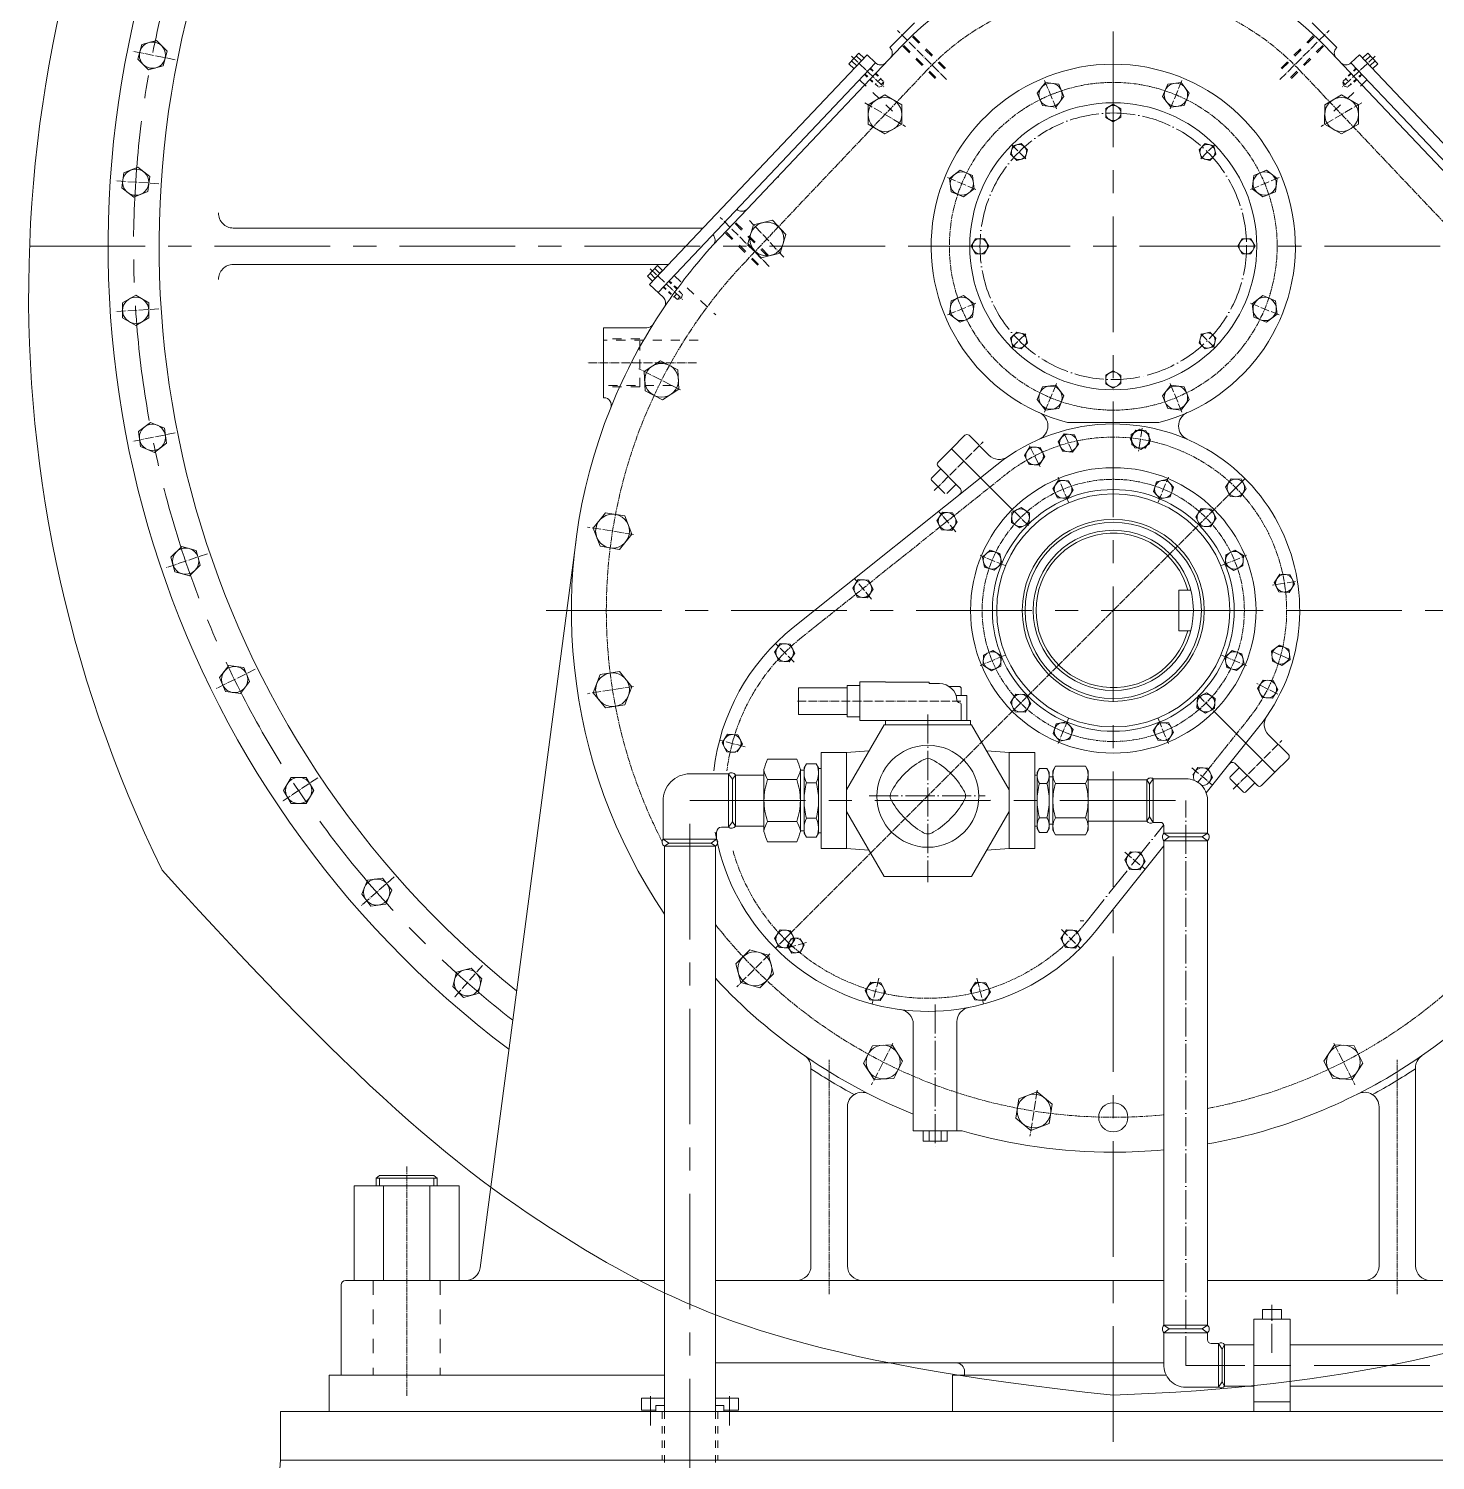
# Model space of a CAD drawing. Header units: inches. Extents: x 36 to 31738, y 79 to 24233.
# Drawn here: x 6131 to 7290, y 17257 to 18437 of the extents above; entities that cross this region are included whole.
import ezdxf

# ---------------------------------------------------------------- set-up
doc = ezdxf.new("R2010")
doc.units = ezdxf.units.IN
doc.header["$MEASUREMENT"] = 0
for name, pattern in [('ACAD_ISO04W100', [30, 24, -3, 0, -3]), ('CENTER', [50.8, 31.75, -6.35, 6.35, -6.35]), ('CHAIN', [0.7087, 0.4724, -0.0591, 0.1181, -0.0591]), ('EB_DASH', [6, 3, -3])]:
    doc.linetypes.add(name, pattern=pattern)
doc.layers.add('CAXA0', color=7, linetype='Continuous', lineweight=5)
doc.layers.add('CAXA1', color=5, linetype='CENTER', lineweight=5)

msp = doc.modelspace()

# ---------------------------------------------------------------- linework, layer by layer
at = {"color": 7, "lineweight": 5}
for p, q in [((6860.44, 18441.41), (6840.08, 18421.05)), ((7187.97, 18441.41), (7208.34, 18421.05)), ((6235.94, 18426.76), (6223.89, 18423.54)), ((6244.76, 18417.95), (6235.94, 18426.76)), ((6220.67, 18411.49), (6223.89, 18423.54)), ((6241.53, 18405.9), (6244.76, 18417.95)), ((6821.42, 18414.9), (6642.27, 18225.92)), ((6814.59, 18416.41), (6806.34, 18407.7)), ((6816.74, 18409.96), (6812.39, 18414.09)), ((6814.59, 18416.41), (6818.95, 18412.28)), ((6828.39, 18408.29), (6821.42, 18414.9)), ((6850.04, 18422.4), (6828.62, 18399.81)), ((6840.4, 18420.72), (6840.08, 18421.05)), ((7198.38, 18422.4), (7348.16, 18264.4)), ((7208.01, 18420.72), (7208.34, 18421.05)), ((7220.02, 18408.29), (7226.99, 18414.9)), ((7226.99, 18414.9), (7406.14, 18225.92)), ((7233.82, 18416.41), (7229.46, 18412.28)), ((7231.67, 18409.96), (7236.02, 18414.09)), ((7233.82, 18416.41), (7242.07, 18407.7)), ((6220.67, 18411.49), (6229.48, 18402.67)), ((6229.48, 18402.67), (6241.53, 18405.9)), ((6828.39, 18408.29), (6649.24, 18219.32)), ((6806.34, 18407.7), (6810.69, 18403.57)), ((6812.9, 18405.9), (6808.54, 18410.03)), ((6824.26, 18403.94), (6824.26, 18403.94)), ((7220.02, 18408.29), (7399.18, 18219.32)), ((7235.52, 18405.9), (7239.87, 18410.03)), ((7242.07, 18407.7), (7237.72, 18403.57)), ((6828.62, 18399.81), (6722.59, 18287.97)), ((6220.56, 18322.42), (6209.04, 18317.65)), ((6230.46, 18314.83), (6220.56, 18322.42)), ((6207.41, 18305.29), (6209.04, 18317.65)), ((6228.83, 18302.47), (6230.46, 18314.83)), ((6207.41, 18305.29), (6217.31, 18297.7)), ((6217.31, 18297.7), (6228.83, 18302.47)), ((6722.59, 18287.97), (6694.64, 18258.38)), ((6686.22, 18272.28), (6299.23, 18272.28)), ((6694.29, 18266.84), (6694.45, 18266.67)), ((6939.01, 18257.28), (6866.24, 18257.28)), ((6657.78, 18242.28), (6299.23, 18242.28)), ((6648.65, 18241.37), (6640.39, 18232.66)), ((6653, 18237.24), (6644.75, 18228.53)), ((6650.8, 18234.92), (6646.44, 18239.05)), ((6648.65, 18241.37), (6653, 18237.24)), ((6640.39, 18232.66), (6644.75, 18228.53)), ((6642.27, 18225.92), (6653.64, 18215.14)), ((6646.95, 18230.86), (6642.6, 18234.99)), ((6218.93, 18216.97), (6208.13, 18210.74)), ((6229.73, 18210.74), (6218.93, 18216.97)), ((6208.13, 18198.26), (6208.13, 18210.74)), ((6229.73, 18198.26), (6229.73, 18210.74)), ((6208.13, 18198.26), (6218.93, 18192.03)), ((6218.93, 18192.03), (6229.73, 18198.26)), ((6604.21, 18132.48), (6604.21, 18190.08)), ((6639.97, 18190.08), (6604.21, 18190.08)), ((6604.64, 18132.48), (6604.21, 18132.48)), ((6231.08, 18112.21), (6221.19, 18104.61)), ((6242.61, 18107.43), (6231.08, 18112.21)), ((6244.23, 18095.07), (6242.61, 18107.43)), ((7061.85, 18112.08), (6986.56, 18112.08)), ((6222.82, 18092.25), (6221.19, 18104.61)), ((6234.34, 18087.48), (6244.23, 18095.07)), ((6890.98, 18090.51), (6902.01, 18101.54)), ((6921.77, 18085.17), (6905.41, 18101.54)), ((6222.82, 18092.25), (6234.34, 18087.48)), ((6890.98, 18090.51), (6879.95, 18079.47)), ((6941.05, 18040.44), (6890.98, 18090.51)), ((6760.62, 17943.3), (6928.33, 18077.29)), ((6874.44, 18066.32), (6882.07, 18073.96)), ((6897.92, 18058.11), (6879.95, 18076.08)), ((6874.44, 18064.62), (6879.95, 18059.11)), ((6885.47, 18053.59), (6879.95, 18059.11)), ((6887.17, 18053.59), (6894.8, 18061.23)), ((6581.63, 18015.55), (6502.66, 17415.71)), ((6256.81, 18009.92), (6247.99, 18001.11)), ((6251.22, 17989.06), (6247.99, 18001.11)), ((6268.85, 18006.7), (6256.81, 18009.92)), ((6272.08, 17994.65), (6268.85, 18006.7)), ((6251.22, 17989.06), (6263.26, 17985.83)), ((6263.26, 17985.83), (6272.08, 17994.65)), ((7078.21, 17974.08), (7088.03, 17974.08)), ((7078.21, 17974.08), (7078.21, 17940.48)), ((6906.61, 17957.28), (6949.21, 17957.28)), ((7141.81, 17957.28), (7099.21, 17957.28)), ((7078.21, 17940.48), (7088.03, 17940.48)), ((6295.66, 17911.87), (6288.07, 17901.98)), ((6308.02, 17910.25), (6295.66, 17911.87)), ((6312.79, 17898.73), (6308.02, 17910.25)), ((6292.84, 17890.46), (6288.07, 17901.98)), ((6305.2, 17888.83), (6312.79, 17898.73)), ((6804.97, 17895.55), (6815.47, 17895.55)), ((6804.97, 17869.55), (6804.97, 17895.55)), ((6836.47, 17898.55), (6815.47, 17898.55)), ((6815.47, 17898.55), (6815.47, 17866.55)), ((6834.47, 17898.55), (6836.47, 17898.55)), ((6836.47, 17898.55), (6836.47, 17898.29)), ((6872.47, 17898.29), (6836.47, 17898.29)), ((6872.47, 17897.04), (6872.47, 17898.29)), ((6880.97, 17897.04), (6872.47, 17897.04)), ((6888.83, 17894.72), (6896.98, 17894.72)), ((6896.98, 17894.72), (6888.83, 17894.72)), ((6292.84, 17890.46), (6305.2, 17888.83)), ((6764.97, 17871.55), (6764.97, 17893.55)), ((6764.97, 17893.55), (6804.97, 17893.55)), ((6903.47, 17887.05), (6894.75, 17887.05)), ((6898.98, 17892.72), (6898.98, 17887.05)), ((6903.47, 17866.55), (6903.47, 17887.05)), ((6764.97, 17871.55), (6804.97, 17871.55)), ((6898.98, 17879.77), (6898.98, 17866.55)), ((7107.36, 17874.12), (7157.43, 17824.05)), ((6804.47, 17809.6), (6835.39, 17863.15)), ((6804.97, 17869.55), (6815.47, 17869.55)), ((6834.47, 17866.55), (6815.47, 17866.55)), ((6906.47, 17866.55), (6827.86, 17866.55)), ((6836.47, 17866.55), (6827.86, 17866.55)), ((6835.39, 17863.15), (6907.56, 17863.15)), ((6836.47, 17866.55), (6836.47, 17863.15)), ((6906.47, 17866.55), (6906.47, 17863.15)), ((6907.56, 17863.15), (6938.47, 17809.6)), ((7100.76, 17807.02), (7144.21, 17861.41)), ((7152.09, 17854.85), (7168.46, 17838.48)), ((6804.47, 17840.2), (6783.47, 17840.2)), ((6783.47, 17840.2), (6783.47, 17800.65)), ((6804.47, 17840.2), (6822.9, 17841.51)), ((6804.47, 17840.2), (6804.47, 17761.09)), ((6938.47, 17840.2), (6920.05, 17841.51)), ((6938.47, 17840.2), (6959.47, 17840.2)), ((6938.47, 17840.2), (6938.47, 17761.09)), ((6959.47, 17840.2), (6959.47, 17761.09)), ((7157.43, 17824.05), (7168.46, 17835.09)), ((6736.47, 17800.65), (6736.47, 17826.28)), ((6739.47, 17834.64), (6763.47, 17834.64)), ((6766.47, 17800.65), (6766.47, 17826.28)), ((6766.47, 17825.54), (6769.47, 17825.54)), ((6769.47, 17827.64), (6771.37, 17830.94)), ((6769.47, 17827.64), (6769.47, 17800.65)), ((6771.37, 17830.94), (6779.56, 17830.94)), ((6781.47, 17827.64), (6779.56, 17830.94)), ((6781.47, 17827.64), (6781.47, 17800.65)), ((6781.47, 17827.15), (6783.47, 17827.15)), ((6961.47, 17823.63), (6963.37, 17826.94)), ((6961.47, 17823.63), (6961.47, 17800.65)), ((6969.57, 17826.94), (6963.37, 17826.94)), ((6971.47, 17823.63), (6969.57, 17826.94)), ((6971.47, 17823.63), (6971.47, 17800.65)), ((6974.51, 17825.14), (6974.49, 17800.63)), ((6974.51, 17825.14), (6974.49, 17800.63)), ((6974.51, 17825.14), (6976.7, 17828.93)), ((6974.51, 17825.14), (6976.7, 17828.93)), ((7001.32, 17828.91), (6976.7, 17828.93)), ((7001.32, 17828.91), (6976.7, 17828.93)), ((7003.51, 17825.11), (7001.32, 17828.91)), ((7003.51, 17825.11), (7001.32, 17828.91)), ((7003.49, 17800.6), (7003.51, 17825.11)), ((7003.49, 17800.6), (7003.51, 17825.11)), ((7120.52, 17820.24), (7128.15, 17827.88)), ((7125.04, 17830.99), (7143.01, 17813.02)), ((7157.43, 17824.05), (7146.4, 17813.02)), ((6346.97, 17819.74), (6340.74, 17808.94)), ((6359.45, 17819.74), (6346.97, 17819.74)), ((6365.68, 17808.94), (6359.45, 17819.74)), ((6707.32, 17822.65), (6675.47, 17822.65)), ((6707.32, 17778.64), (6707.32, 17822.65)), ((6707.32, 17822.65), (6710.47, 17818.14)), ((6712.98, 17821.64), (6710.47, 17818.14)), ((6710.47, 17818.14), (6710.47, 17800.64)), ((6712.98, 17800.65), (6712.98, 17821.65)), ((6712.98, 17821.65), (6736.47, 17821.65)), ((6712.98, 17821.64), (6712.98, 17821.64)), ((6714.57, 17821.65), (6736.47, 17821.65)), ((6763.47, 17817.9), (6739.47, 17817.9)), ((6779.47, 17815.31), (6771.46, 17815.31)), ((6938.47, 17784.02), (6938.47, 17817.27)), ((6959.47, 17821.65), (6961.47, 17821.65)), ((6969.48, 17814.79), (6963.46, 17814.79)), ((6974.51, 17820.13), (6971.47, 17820.13)), ((6974.51, 17820.13), (6971.47, 17820.13)), ((7001.31, 17814.76), (6976.69, 17814.78)), ((7001.31, 17814.76), (6976.69, 17814.78)), ((7003.5, 17817.6), (7051.96, 17817.63)), ((7053.93, 17814.2), (7051.96, 17817.61)), ((7051.96, 17817.61), (7051.96, 17783.68)), ((7053.93, 17814.2), (7057.08, 17818.65)), ((7053.93, 17814.2), (7053.93, 17787.09)), ((7053.93, 17800.65), (7053.93, 17814.15)), ((7053.93, 17813.15), (7053.93, 17814.15)), ((7057.08, 17818.65), (7083.93, 17818.65)), ((7057.08, 17818.65), (7057.08, 17782.65)), ((7120.52, 17818.54), (7126.03, 17813.03)), ((7131.55, 17807.51), (7126.03, 17813.03)), ((7133.25, 17807.51), (7140.88, 17815.15)), ((6346.97, 17798.14), (6340.74, 17808.94)), ((6359.45, 17798.14), (6365.68, 17808.94)), ((6653.48, 17800.7), (6653.48, 17768.8)), ((6710.47, 17783.14), (6710.47, 17800.64)), ((6712.98, 17779.65), (6712.98, 17800.65)), ((6736.47, 17800.64), (6736.47, 17775.02)), ((6766.47, 17800.64), (6766.47, 17775.02)), ((6769.47, 17773.66), (6769.47, 17800.65)), ((6781.47, 17773.66), (6781.47, 17800.65)), ((6783.47, 17800.65), (6783.47, 17761.09)), ((6922.9, 17801.72), (6922.94, 17801.72)), ((6961.47, 17777.66), (6961.47, 17800.65)), ((6971.47, 17777.66), (6971.47, 17800.65)), ((6974.51, 17776.15), (6974.49, 17800.66)), ((6974.51, 17776.15), (6974.49, 17800.66)), ((7003.49, 17800.69), (7003.51, 17776.18)), ((7003.49, 17800.69), (7003.51, 17776.18)), ((7101.89, 17773.73), (7101.89, 17799.57)), ((6346.97, 17798.14), (6359.45, 17798.14)), ((6835.39, 17738.15), (6804.47, 17791.69)), ((6938.47, 17791.69), (6907.56, 17738.15)), ((6707.32, 17778.65), (6701.48, 17778.65)), ((6707.32, 17778.64), (6710.47, 17783.15)), ((6712.98, 17779.65), (6710.47, 17783.15)), ((6712.98, 17779.64), (6736.47, 17779.64)), ((6714.57, 17779.64), (6736.47, 17779.64)), ((6763.47, 17783.39), (6739.47, 17783.39)), ((6766.47, 17775.75), (6769.47, 17775.75)), ((6779.47, 17785.99), (6771.46, 17785.99)), ((6959.47, 17779.65), (6961.47, 17779.65)), ((6961.47, 17777.66), (6963.37, 17774.36)), ((6969.48, 17786.51), (6963.46, 17786.51)), ((6971.47, 17777.66), (6969.57, 17774.36)), ((6974.48, 17781.2), (6971.45, 17781.19)), ((6974.51, 17776.15), (6976.7, 17772.36)), ((6974.51, 17776.15), (6976.7, 17772.36)), ((7001.31, 17786.53), (6976.69, 17786.51)), ((7001.31, 17786.53), (6976.69, 17786.51)), ((7003.51, 17776.18), (7001.32, 17772.38)), ((7003.51, 17776.18), (7001.32, 17772.38)), ((7003.5, 17783.69), (7051.95, 17783.67)), ((7053.93, 17787.09), (7051.91, 17783.59)), ((7053.93, 17787.09), (7057.08, 17782.65)), ((7057.08, 17782.65), (7062.96, 17782.65)), ((7065.96, 17773.73), (7065.96, 17779.65)), ((6653.47, 17768.8), (6657.97, 17765.65)), ((6653.48, 17768.8), (6697.48, 17768.8)), ((6654.47, 17763.14), (6657.97, 17765.65)), ((6657.97, 17765.65), (6675.47, 17765.65)), ((6692.97, 17765.65), (6675.47, 17765.65)), ((6697.47, 17768.8), (6692.97, 17765.65)), ((6696.47, 17763.14), (6692.97, 17765.65)), ((6697.48, 17774.65), (6697.48, 17768.8)), ((6739.47, 17766.65), (6763.47, 17766.65)), ((6769.47, 17773.66), (6771.37, 17770.36)), ((6771.37, 17770.36), (6779.56, 17770.36)), ((6781.47, 17773.66), (6779.56, 17770.36)), ((6781.47, 17774.15), (6783.47, 17774.15)), ((6969.57, 17774.36), (6963.37, 17774.36)), ((7001.32, 17772.38), (6976.7, 17772.36)), ((7001.32, 17772.38), (6976.7, 17772.36)), ((7070.37, 17770.65), (7065.96, 17773.73)), ((7065.96, 17773.73), (7101.89, 17773.73)), ((7070.37, 17770.65), (7065.96, 17767.56)), ((7065.96, 17368.37), (7065.96, 17767.56)), ((7065.96, 17767.56), (7101.89, 17767.56)), ((7070.37, 17770.65), (7097.49, 17770.65)), ((7097.49, 17770.65), (7101.89, 17773.73)), ((7097.49, 17770.65), (7101.89, 17767.56)), ((7101.89, 17368.37), (7101.89, 17767.56)), ((6654.48, 17763.14), (6696.47, 17763.14)), ((6654.48, 17763.14), (6654.48, 17297.28)), ((6696.47, 17763.14), (6696.47, 17297.28)), ((6804.47, 17761.09), (6783.47, 17761.09)), ((6804.47, 17761.09), (6822.9, 17759.78)), ((6938.47, 17761.09), (6920.05, 17759.78)), ((6938.47, 17761.09), (6959.47, 17761.09)), ((7010.23, 17693.69), (7065.96, 17763.45)), ((6409.88, 17735.08), (6405.11, 17723.56)), ((6422.24, 17736.71), (6409.88, 17735.08)), ((6429.84, 17726.82), (6422.24, 17736.71)), ((6907.56, 17738.15), (6835.39, 17738.15)), ((6412.7, 17713.67), (6405.11, 17723.56)), ((6425.06, 17715.29), (6429.84, 17726.82)), ((6412.7, 17713.67), (6425.06, 17715.29)), ((6999.96, 17701.62), (6996.93, 17701.61)), ((6483.3, 17659.36), (6480.07, 17647.32)), ((6495.34, 17662.59), (6483.3, 17659.36)), ((6504.16, 17653.77), (6495.34, 17662.59)), ((6488.89, 17638.5), (6480.07, 17647.32)), ((6500.93, 17641.73), (6504.16, 17653.77)), ((6488.89, 17638.5), (6500.93, 17641.73)), ((6859.47, 17528.55), (6859.47, 17616.47)), ((6895.47, 17528.55), (6895.47, 17618.39)), ((6775.21, 17417.28), (6775.21, 17580.44)), ((7273.21, 17417.28), (7273.21, 17580.44)), ((6805.21, 17417.28), (6805.21, 17548.28)), ((7243.21, 17417.28), (7243.21, 17548.28)), ((6859.47, 17528.55), (6899.87, 17528.55)), ((6867.56, 17528.55), (6867.56, 17520)), ((6872.51, 17520), (6872.51, 17528.55)), ((6882.43, 17520), (6882.43, 17528.55)), ((6887.38, 17528.55), (6887.38, 17520)), ((6867.56, 17520), (6877.47, 17520)), ((6887.38, 17520), (6877.47, 17520)), ((6485.36, 17483.28), (6398.96, 17483.28)), ((6398.96, 17405.28), (6398.96, 17483.28)), ((6419.72, 17491.68), (6416.96, 17489.47)), ((6416.96, 17489.47), (6416.96, 17483.28)), ((6416.96, 17489.47), (6442.16, 17489.47)), ((6442.16, 17491.68), (6419.72, 17491.68)), ((6419.72, 17489.47), (6419.72, 17483.28)), ((6423.1, 17483.28), (6423.1, 17405.28)), ((6442.16, 17491.68), (6464.6, 17491.68)), ((6467.36, 17489.47), (6442.16, 17489.47)), ((6461.21, 17483.28), (6461.21, 17405.28)), ((6464.6, 17491.68), (6467.36, 17489.47)), ((6464.6, 17489.47), (6464.6, 17483.28)), ((6467.36, 17489.47), (6467.36, 17483.28)), ((6485.36, 17405.28), (6485.36, 17483.28)), ((6388.16, 17401.68), (6388.16, 17327.28)), ((6654.48, 17405.28), (6391.76, 17405.28)), ((7024.21, 17405.28), (6696.47, 17405.28)), ((7024.21, 17405.28), (7065.96, 17405.28)), ((7101.89, 17405.28), (7649.67, 17405.28)), ((7065.96, 17377.19), (7065.96, 17368.37)), ((7101.89, 17377.19), (7101.89, 17368.37)), ((7154.93, 17381.28), (7147.14, 17381.28)), ((7147.14, 17373.28), (7147.14, 17381.28)), ((7154.93, 17381.28), (7162.73, 17381.28)), ((7154.93, 17381.28), (7154.93, 17373.28)), ((7162.73, 17373.28), (7162.73, 17381.28)), ((7070.37, 17365.28), (7065.96, 17368.37)), ((7065.96, 17368.37), (7101.89, 17368.37)), ((7070.37, 17365.28), (7065.96, 17362.19)), ((7097.49, 17365.28), (7070.37, 17365.28)), ((7097.49, 17365.28), (7101.89, 17368.37)), ((7097.49, 17365.28), (7101.89, 17362.19)), ((7139.93, 17297.28), (7139.93, 17373.28)), ((7169.93, 17373.28), (7139.93, 17373.28)), ((7169.93, 17297.28), (7169.93, 17373.28)), ((7065.96, 17350.09), (7065.96, 17362.19)), ((7065.96, 17362.19), (7065.96, 17336.36)), ((7065.96, 17362.19), (7101.89, 17362.19)), ((7101.89, 17362.19), (7101.89, 17356.28)), ((7110.78, 17353.28), (7104.89, 17353.28)), ((7113.93, 17348.78), (7110.78, 17353.28)), ((7110.78, 17353.28), (7110.78, 17317.28)), ((7113.93, 17348.78), (7115.95, 17352.28)), ((7139.93, 17352.28), (7115.95, 17352.28)), ((7115.95, 17352.28), (7115.95, 17318.28)), ((7447.08, 17352.28), (7169.93, 17352.28)), ((7113.93, 17335.28), (7113.93, 17348.78)), ((6696.47, 17337.28), (7024.21, 17337.28)), ((6901.71, 17330.28), (6901.71, 17327.28)), ((7024.21, 17337.28), (7065.96, 17337.28)), ((7113.93, 17335.28), (7113.93, 17321.78)), ((7139.93, 17335.28), (7169.93, 17335.28)), ((6378.17, 17327.28), (6654.48, 17327.28)), ((6378.17, 17327.28), (6378.17, 17297.28)), ((6891.71, 17327.28), (7067.8, 17327.28)), ((6891.71, 17327.28), (6891.71, 17297.28)), ((7067.8, 17327.28), (6901.71, 17327.28)), ((7110.78, 17317.28), (7083.93, 17317.28)), ((7113.93, 17321.78), (7110.78, 17317.28)), ((7113.93, 17322.78), (7113.93, 17321.78)), ((7113.93, 17321.78), (7115.95, 17318.28)), ((7139.93, 17318.28), (7115.95, 17318.28)), ((7446.16, 17318.28), (7169.93, 17318.28)), ((6635.47, 17308.28), (6654.48, 17308.28)), ((6635.47, 17298.28), (6635.47, 17308.28)), ((6715.47, 17308.28), (6696.47, 17308.28)), ((6715.47, 17298.28), (6715.47, 17308.28)), ((7169.93, 17305.28), (7139.93, 17305.28)), ((6338.21, 17257.28), (6338.21, 17297.28)), ((6338.21, 17297.28), (7719.73, 17297.28)), ((6635.47, 17298.28), (6647.47, 17298.28)), ((6647.47, 17297.28), (6647.47, 17302.28)), ((6647.47, 17302.28), (6654.48, 17302.28)), ((6703.48, 17302.28), (6696.47, 17302.28)), ((6715.47, 17298.28), (6703.47, 17298.28)), ((6703.48, 17297.28), (6703.48, 17302.28)), ((6338.21, 17257.28), (6308.21, 16887.28)), ((7024.21, 17257.28), (6338.21, 17257.28)), ((7720.75, 17257.19), (7024.21, 17257.28))]:
    msp.add_line(p, q, dxfattribs=at)
at = {"color": 7, "linetype": 'EB_DASH', "lineweight": 5, "ltscale": 2.5}
for p, q in [((6877.47, 18395.53), (6846.02, 18426.99)), ((6878.15, 18396.24), (6846.71, 18427.68)), ((6885.24, 18403.34), (6853.8, 18434.78)), ((6885.96, 18404.01), (6854.5, 18435.47)), ((7162.45, 18404.01), (7193.91, 18435.47)), ((7163.17, 18403.34), (7194.61, 18434.78)), ((7170.26, 18396.24), (7201.7, 18427.68)), ((7170.94, 18395.53), (7202.4, 18426.99)), ((6815.18, 18394.36), (6847.4, 18363.81)), ((7233.23, 18394.36), (7201.01, 18363.81)), ((6731.41, 18241.59), (6699.95, 18273.05)), ((6732.09, 18242.3), (6700.65, 18273.74)), ((6739.18, 18249.4), (6707.74, 18280.84)), ((6739.9, 18250.07), (6708.44, 18281.53)), ((6662.45, 18233.25), (6696.78, 18200.7)), ((6634.21, 18181.08), (6604.21, 18181.08)), ((6682.28, 18179.88), (6604.21, 18179.88)), ((6634.21, 18141.48), (6634.21, 18181.08)), ((6660.76, 18142.68), (6604.21, 18142.68)), ((6634.21, 18141.48), (6604.21, 18141.48))]:
    msp.add_line(p, q, dxfattribs=at)
at = {"color": 7, "linetype": 'ACAD_ISO04W100', "lineweight": 5, "ltscale": 0.3}
for p, q in [((6886.94, 18394.55), (6846.46, 18435.03)), ((7161.48, 18394.55), (7201.95, 18435.03)), ((6251.33, 18411.01), (6215.72, 18418.1)), ((6808.57, 18413.85), (6835.24, 18388.57)), ((7239.84, 18413.85), (7213.17, 18388.57)), ((6977.34, 18370.42), (6967.33, 18394.58)), ((7071.07, 18370.42), (7081.08, 18394.58)), ((6819.43, 18375.51), (6853.05, 18356.09)), ((7228.98, 18375.51), (7195.36, 18356.09)), ((6940.62, 18340.86), (6952.6, 18328.89)), ((7107.79, 18340.86), (7095.81, 18328.89)), ((6237.88, 18308.82), (6201.64, 18311.19)), ((6911.07, 18304.14), (6886.9, 18314.15)), ((7137.34, 18304.14), (7161.51, 18314.15)), ((6740.88, 18240.61), (6700.4, 18281.09)), ((6752.77, 18248.36), (6724.54, 18278.63)), ((6642.63, 18238.81), (6669.29, 18213.53)), ((6237.88, 18205.74), (6201.64, 18203.37)), ((6911.07, 18210.42), (6886.9, 18200.41)), ((7137.34, 18210.42), (7161.51, 18200.41)), ((6940.62, 18173.7), (6952.6, 18185.67)), ((7107.79, 18173.7), (7095.81, 18185.67)), ((6680.95, 18161.28), (6590.44, 18161.28)), ((6667.63, 18138.97), (6633.41, 18156.4)), ((6977.34, 18144.14), (6967.33, 18119.98)), ((7071.07, 18144.14), (7081.08, 18119.98)), ((7048, 18107.52), (7044.99, 18088.48)), ((7048, 18107.52), (7044.99, 18088.48)), ((6251.33, 18103.55), (6215.72, 18096.46)), ((6876.8, 18055.96), (6917.09, 18096.25)), ((6990.66, 18087.54), (6983.83, 18102.89)), ((6955.15, 18092.81), (6963.9, 18075.63)), ((6987.28, 18046.42), (6978.74, 18067.04)), ((7061.13, 18046.42), (7069.67, 18067.04)), ((7131.76, 18064.84), (7118.13, 18051.21)), ((6894.47, 18022.1), (6880.36, 18038.96)), ((6954.37, 18027.11), (6941.05, 18040.44)), ((6628.93, 18019.89), (6591.01, 18025.89)), ((6278.01, 18003.98), (6243.62, 17992.31)), ((6935.06, 17994.2), (6914.45, 18002.74)), ((7113.35, 17994.2), (7133.96, 18002.74)), ((6825.1, 17966.68), (6811, 17983.55)), ((7174.44, 17981.08), (7155.4, 17978.06)), ((6761.39, 17914.62), (6745.89, 17930.13)), ((6935.06, 17920.36), (6914.45, 17911.82)), ((7113.35, 17920.36), (7133.96, 17911.82)), ((7154.47, 17923.74), (7169.81, 17916.9)), ((6317.45, 17908.75), (6284.89, 17892.69)), ((6628.93, 17894.68), (6591.01, 17888.67)), ((7159.74, 17888.22), (7142.56, 17896.98)), ((6898.59, 17882.55), (6763.24, 17882.55)), ((7094.04, 17887.45), (7107.36, 17874.12)), ((6987.28, 17868.14), (6978.74, 17847.52)), ((7061.13, 17868.14), (7069.67, 17847.52)), ((6721.1, 17844.84), (6699.92, 17850.51)), ((7122.88, 17809.88), (7163.17, 17850.17)), ((7089.02, 17827.54), (7105.89, 17813.44)), ((6368.99, 17819.48), (6338.8, 17799.31)), ((7033.61, 17758.17), (7050.47, 17744.07)), ((6431.74, 17737.7), (6404.44, 17713.76)), ((6761.39, 17694.47), (6745.89, 17678.96)), ((6981.55, 17694.47), (6997.05, 17678.96)), ((6771.62, 17683.63), (6753.97, 17678.9)), ((6741.22, 17674.3), (6714.07, 17647.14)), ((6504.63, 17664.82), (6480.69, 17637.52)), ((6831.18, 17654.18), (6825.5, 17633)), ((6911.76, 17654.18), (6917.44, 17633)), ((6842.52, 17600.7), (6825.09, 17566.48)), ((7205.89, 17600.7), (7223.33, 17566.48)), ((6961.6, 17562.01), (6955.59, 17524.08))]:
    msp.add_line(p, q, dxfattribs=at)
at = {"color": 7, "linetype": 'CHAIN', "lineweight": 5, "ltscale": 10}
for p, q in [((6870.94, 18402.59), (6721.15, 18244.59)), ((7177.48, 18402.59), (7327.26, 18244.59)), ((7132.82, 18065.89), (6749.28, 17682.36)), ((6767.36, 17934.87), (6935.08, 18068.85)), ((7093.85, 17815.67), (7135.78, 17868.15)), ((6790.21, 17393.84), (6790.21, 17587.03)), ((7258.21, 17393.84), (7258.21, 17587.03)), ((6442.16, 17499.19), (6442.16, 17309.88))]:
    msp.add_line(p, q, dxfattribs=at)
at = {"color": 7, "linetype": 'EB_DASH', "lineweight": 5}
for p, q in [((6823.85, 18403.5), (6835.17, 18392.77)), ((6824.26, 18403.94), (6832.97, 18395.68)), ((7224.56, 18403.5), (7213.24, 18392.77)), ((7224.15, 18403.94), (7215.44, 18395.68)), ((6819.31, 18398.71), (6828.02, 18390.46)), ((6819.72, 18399.15), (6831.04, 18388.41)), ((6832.97, 18395.68), (6828.02, 18390.46)), ((6835.17, 18392.77), (6831.04, 18388.41)), ((6831.05, 18388.42), (6834.36, 18389.4)), ((6835.17, 18392.76), (6834.36, 18389.4)), ((7213.24, 18392.77), (7217.37, 18388.41)), ((7213.25, 18392.76), (7214.05, 18389.4)), ((7217.36, 18388.42), (7214.05, 18389.4)), ((7215.44, 18395.68), (7220.39, 18390.46)), ((7228.69, 18399.15), (7217.37, 18388.41)), ((7229.1, 18398.71), (7220.39, 18390.46)), ((6905.08, 18257.28), (6891.01, 18257.28)), ((6653.78, 18224.11), (6665.1, 18213.37)), ((6657.91, 18228.46), (6669.23, 18217.73)), ((6658.32, 18228.9), (6667.03, 18220.64)), ((6653.36, 18223.67), (6662.07, 18215.41)), ((6662.07, 18215.41), (6667.03, 18220.64)), ((6665.1, 18213.37), (6669.23, 18217.73)), ((6665.11, 18213.38), (6668.42, 18214.36)), ((6669.22, 18217.72), (6668.42, 18214.36))]:
    msp.add_line(p, q, dxfattribs=at)
at = {"color": 7, "linetype": 'ACAD_ISO04W100', "lineweight": 5}
for p, q in [((6871.47, 17871.63), (6871.47, 17733.37)), ((6823, 17804.55), (6918.68, 17804.55)), ((7083.93, 17335.28), (7083.93, 17800.65)), ((7001.79, 17700.44), (7065.81, 17780.57)), ((6877.47, 17632.66), (6877.47, 17514.86)), ((7154.93, 17345.51), (7154.93, 17385.24)), ((6642.97, 17285.85), (6642.97, 17315.02)), ((6707.97, 17285.85), (6707.97, 17315.02))]:
    msp.add_line(p, q, dxfattribs=at)
at = {"color": 7, "linetype": 'EB_DASH', "lineweight": 5, "ltscale": 4}
for p, q in [((6414.56, 17405.28), (6414.56, 17327.28)), ((6469.76, 17405.28), (6469.76, 17327.28))]:
    msp.add_line(p, q, dxfattribs=at)
at = {"color": 7, "linetype": 'EB_DASH', "lineweight": 5, "ltscale": 2}
for p, q in [((6652.48, 17297.28), (6652.48, 17257.28)), ((6654.48, 17297.28), (6654.48, 16924.29)), ((6696.47, 17297.28), (6696.47, 16924.29)), ((6698.47, 17297.28), (6698.47, 17257.28))]:
    msp.add_line(p, q, dxfattribs=at)
at = {"color": 7, "lineweight": 5}
for points in [[(6968.3, 18392.25), (6961.55, 18383.45), (6965.79, 18373.21), (6976.79, 18371.76), (6983.54, 18380.56), (6979.29, 18390.8)], [(7080.11, 18392.25), (7069.12, 18390.8), (7064.88, 18380.56), (7071.63, 18371.76), (7082.62, 18373.21), (7086.86, 18383.45)], [(6822.21, 18357.82), (6836.14, 18349.79), (6850.06, 18357.84), (6850.05, 18373.92), (6836.11, 18381.95), (6822.19, 18373.9)], [(7226.2, 18357.82), (7212.27, 18349.79), (7198.35, 18357.84), (7198.37, 18373.92), (7212.3, 18381.95), (7226.22, 18373.9)], [(7024.21, 18374.28), (7017.97, 18370.68), (7017.97, 18363.48), (7024.21, 18359.88), (7030.44, 18363.48), (7030.44, 18370.68)], [(6941.47, 18340.01), (6939.61, 18333.06), (6944.7, 18327.97), (6951.65, 18329.83), (6953.52, 18336.79), (6948.43, 18341.88)], [(7106.94, 18340.01), (7099.99, 18341.88), (7094.89, 18336.79), (7096.76, 18329.83), (7103.71, 18327.97), (7108.8, 18333.06)], [(6889.24, 18313.19), (6890.69, 18302.19), (6900.93, 18297.95), (6909.73, 18304.7), (6908.28, 18315.69), (6898.03, 18319.94)], [(7159.17, 18313.19), (7150.38, 18319.94), (7140.13, 18315.69), (7138.69, 18304.7), (7147.48, 18297.95), (7157.73, 18302.19)], [(6749.85, 18251.53), (6734.18, 18247.89), (6723.2, 18259.63), (6727.88, 18275.02), (6743.54, 18278.66), (6754.53, 18266.91)], [(6907.2, 18257.28), (6910.8, 18251.04), (6918, 18251.04), (6921.6, 18257.28), (6918, 18263.52), (6910.8, 18263.52)], [(7141.21, 18257.28), (7137.61, 18263.52), (7130.41, 18263.52), (7126.81, 18257.28), (7130.41, 18251.04), (7137.61, 18251.04)], [(6889.24, 18201.37), (6898.03, 18194.62), (6908.28, 18198.87), (6909.73, 18209.86), (6900.93, 18216.61), (6890.69, 18212.37)], [(7159.17, 18201.37), (7157.73, 18212.37), (7147.48, 18216.61), (7138.69, 18209.86), (7140.13, 18198.87), (7150.38, 18194.62)], [(6941.47, 18174.55), (6948.43, 18172.68), (6953.52, 18177.77), (6951.65, 18184.73), (6944.7, 18186.59), (6939.61, 18181.5)], [(7106.94, 18174.55), (7108.8, 18181.5), (7103.71, 18186.59), (7096.76, 18184.73), (7094.89, 18177.77), (7099.99, 18172.68)], [(6666.44, 18139.55), (6665.62, 18155.61), (6651.3, 18162.93), (6637.8, 18154.19), (6638.62, 18138.13), (6652.94, 18130.81)], [(7024.21, 18140.28), (7030.44, 18143.88), (7030.44, 18151.08), (7024.21, 18154.68), (7017.97, 18151.08), (7017.97, 18143.88)], [(6968.3, 18122.31), (6979.29, 18123.76), (6983.54, 18134), (6976.79, 18142.8), (6965.79, 18141.35), (6961.55, 18131.11)], [(7080.11, 18122.31), (7086.86, 18131.11), (7082.62, 18141.35), (7071.63, 18142.8), (7064.88, 18134), (7069.12, 18123.76)], [(7054.03, 18094.51), (7046.98, 18089.93), (7039.5, 18093.75), (7039.06, 18102.14), (7046.11, 18106.71), (7053.59, 18102.9)], [(6983.83, 18102.89), (6992.18, 18102.01), (6995.6, 18094.34), (6990.66, 18087.54), (6982.31, 18088.42), (6978.89, 18096.09)], [(7042.73, 18105.81), (7038.16, 18098.76), (7041.97, 18091.28), (7050.36, 18090.84), (7054.93, 18097.88), (7051.12, 18105.37)], [(6955.56, 18092), (6950.99, 18084.96), (6954.8, 18077.47), (6963.19, 18077.03), (6967.76, 18084.08), (6963.95, 18091.56)], [(6979.06, 18064.54), (6974.49, 18057.5), (6978.3, 18050.01), (6986.69, 18049.57), (6991.26, 18056.62), (6987.45, 18064.1)], [(7068.13, 18065.05), (7059.92, 18063.3), (7057.32, 18055.31), (7062.94, 18049.07), (7071.16, 18050.82), (7073.75, 18058.81)], [(7121.37, 18065.74), (7116.79, 18058.69), (7120.61, 18051.21), (7128.99, 18050.77), (7133.57, 18057.82), (7129.76, 18065.3)], [(6627.63, 18020.07), (6621.88, 18035.09), (6606.01, 18037.63), (6595.87, 18025.15), (6601.61, 18010.13), (6617.49, 18007.59)], [(6883.48, 18038.16), (6878.9, 18031.12), (6882.72, 18023.63), (6891.11, 18023.19), (6895.68, 18030.24), (6891.87, 18037.72)], [(6940.34, 18029.82), (6947.38, 18025.24), (6954.87, 18029.06), (6955.31, 18037.44), (6948.26, 18042.02), (6940.78, 18038.21)], [(7096.74, 18041.15), (7092.17, 18034.1), (7095.98, 18026.62), (7104.37, 18026.18), (7108.95, 18033.23), (7105.13, 18040.71)], [(6916.44, 18001.21), (6918.18, 17992.99), (6926.17, 17990.39), (6932.42, 17996.01), (6930.67, 18004.23), (6922.68, 18006.83)], [(7131.47, 18002.42), (7124.42, 18007), (7116.94, 18003.19), (7116.5, 17994.8), (7123.55, 17990.22), (7131.03, 17994.04)], [(6814.11, 17982.75), (6809.54, 17975.7), (6813.35, 17968.22), (6821.74, 17967.78), (6826.32, 17974.82), (6822.5, 17982.31)], [(7161.43, 17987.1), (7156.86, 17980.06), (7160.67, 17972.57), (7169.06, 17972.13), (7173.64, 17979.18), (7169.82, 17986.66)], [(6749.71, 17929.98), (6745.14, 17922.93), (6748.95, 17915.45), (6757.34, 17915.01), (6761.91, 17922.05), (6758.1, 17929.54)], [(6916.94, 17912.14), (6923.99, 17907.56), (6931.47, 17911.38), (6931.91, 17919.76), (6924.87, 17924.34), (6917.38, 17920.53)], [(7131.97, 17913.35), (7130.23, 17921.57), (7122.24, 17924.17), (7116, 17918.55), (7117.74, 17910.33), (7125.73, 17907.73)], [(7169.81, 17916.9), (7168.94, 17925.26), (7161.26, 17928.67), (7154.47, 17923.74), (7155.34, 17915.38), (7163.02, 17911.97)], [(6627.63, 17894.45), (6617.53, 17906.96), (6601.65, 17904.46), (6595.86, 17889.46), (6605.96, 17876.95), (6621.85, 17879.44)], [(7147.63, 17899.93), (7143.05, 17892.89), (7146.87, 17885.41), (7155.26, 17884.97), (7159.83, 17892.01), (7156.02, 17899.5)], [(6951.67, 17873.41), (6956.24, 17880.46), (6952.43, 17887.94), (6944.04, 17888.38), (6939.47, 17881.34), (6943.28, 17873.85)], [(7108.08, 17884.74), (7101.03, 17889.32), (7093.55, 17885.5), (7093.11, 17877.12), (7100.15, 17872.54), (7107.64, 17876.35)], [(6980.28, 17849.51), (6988.5, 17851.26), (6991.09, 17859.25), (6985.47, 17865.49), (6977.26, 17863.74), (6974.66, 17855.75)], [(7069.35, 17850.02), (7073.92, 17857.06), (7070.11, 17864.55), (7061.72, 17864.99), (7057.15, 17857.94), (7060.96, 17850.46)], [(7038.37, 17758.49), (7033.8, 17751.44), (7037.61, 17743.96), (7046, 17743.52), (7050.58, 17750.56), (7046.76, 17758.05)], [(6749.71, 17694.08), (6745.14, 17687.04), (6748.95, 17679.55), (6757.34, 17679.12), (6761.91, 17686.16), (6758.1, 17693.64)], [(6985.6, 17694.08), (6981.03, 17687.04), (6984.84, 17679.55), (6993.23, 17679.12), (6997.8, 17686.16), (6993.99, 17693.64)], [(6740.3, 17673.35), (6724.78, 17677.53), (6713.39, 17666.18), (6717.53, 17650.64), (6733.06, 17646.45), (6744.44, 17657.81)], [(6824.49, 17650.91), (6819.91, 17643.87), (6823.72, 17636.38), (6832.11, 17635.94), (6836.69, 17642.99), (6832.87, 17650.47)], [(6910.83, 17650.91), (6906.25, 17643.87), (6910.07, 17636.38), (6918.46, 17635.94), (6923.03, 17642.99), (6919.22, 17650.47)], [(6841.94, 17599.51), (6825.88, 17598.69), (6818.56, 17584.38), (6827.3, 17570.88), (6843.36, 17571.7), (6850.68, 17586.01)], [(7206.47, 17599.51), (7222.53, 17598.69), (7229.85, 17584.38), (7221.11, 17570.88), (7205.05, 17571.7), (7197.73, 17586.01)], [(6961.42, 17560.7), (6946.4, 17554.96), (6943.86, 17539.08), (6956.34, 17528.94), (6971.36, 17534.68), (6973.9, 17550.56)]]:
    msp.add_lwpolyline(points, close=True, dxfattribs=at)
for points in [[(6714.45, 17840.66), (6718.74, 17847.28), (6714.93, 17854.76), (6706.54, 17855.2), (6701.97, 17848.16), (6705.78, 17840.67), (6712.91, 17840.3)], [(7103.7, 17816.4), (7105.99, 17819.93), (7102.18, 17827.41), (7093.79, 17827.85), (7089.64, 17821.47)], [(6766.07, 17687.1), (6769.65, 17681.59), (6766.48, 17675.35), (6759.49, 17674.99), (6755.67, 17680.86), (6758.85, 17687.1), (6764.69, 17687.4)]]:
    msp.add_lwpolyline(points, dxfattribs=at)
for centre, radius in [((6232.71, 18414.72), 10.8), ((6972.54, 18382), 9.6), ((7075.87, 18382), 9.6), ((6836.13, 18365.87), 13.93), ((7212.29, 18365.87), 13.93), ((7024.21, 18257.28), 118.2), ((7024.21, 18367.08), 6.24), ((6946.56, 18334.92), 6.24), ((7101.85, 18334.92), 6.24), ((6218.93, 18310.06), 10.8), ((6899.48, 18308.94), 9.6), ((7148.93, 18308.94), 9.6), ((6738.86, 18263.27), 13.93), ((6914.4, 18257.28), 6.24), ((7134.01, 18257.28), 6.24), ((6218.93, 18204.5), 10.8), ((6899.48, 18205.62), 9.6), ((7148.93, 18205.62), 9.6), ((6946.56, 18179.64), 6.24), ((7101.85, 18179.64), 6.24), ((6652.12, 18146.87), 13.93), ((7024.21, 18147.48), 6.24), ((6972.54, 18132.56), 9.6), ((7075.87, 18132.56), 9.6), ((6232.71, 18099.84), 10.8), ((6987.25, 18095.21), 7.27), ((7046.54, 18098.32), 7.27), ((7046.54, 18098.32), 7.27), ((6959.38, 18084.52), 7.27), ((7024.21, 17957.28), 117.6), ((6982.88, 18057.06), 7.27), ((7065.54, 18057.06), 7.27), ((7125.18, 18058.26), 7.27), ((7024.21, 17957.28), 99.6), ((7024.21, 17957.28), 96), ((6611.75, 18022.61), 13.93), ((6887.29, 18030.68), 7.27), ((6947.82, 18033.63), 7.27), ((7100.56, 18033.67), 7.27), ((7024.21, 17957.28), 75), ((7024.21, 17957.28), 72.6), ((7024.21, 17957.28), 66), ((6260.03, 17997.88), 10.8), ((6924.43, 17998.61), 7.27), ((7123.98, 17998.61), 7.27), ((6817.93, 17975.26), 7.27), ((7165.25, 17979.62), 7.27), ((6753.53, 17922.49), 7.27), ((6924.43, 17915.95), 7.27), ((7123.98, 17915.95), 7.27), ((7162.14, 17920.32), 7.27), ((6300.43, 17900.35), 10.8), ((6611.75, 17891.95), 13.93), ((7151.44, 17892.45), 7.27), ((6947.86, 17880.9), 7.27), ((7100.59, 17880.93), 7.27), ((6982.88, 17857.5), 7.27), ((7065.54, 17857.5), 7.27), ((6710.35, 17847.72), 7.27), ((6871.48, 17804.14), 42), ((6353.21, 17808.94), 10.8), ((7042.19, 17751), 7.27), ((6417.47, 17725.19), 10.8), ((6753.53, 17686.6), 7.27), ((6989.42, 17686.6), 7.27), ((6762.66, 17681.23), 6.06), ((6728.92, 17661.99), 13.93), ((6492.11, 17650.55), 10.8), ((6828.3, 17643.43), 7.27), ((6914.64, 17643.43), 7.27), ((6834.62, 17585.2), 13.93), ((7213.79, 17585.2), 13.93), ((6958.88, 17544.82), 13.93), ((7024.21, 17539.68), 12)]:
    msp.add_circle(centre, radius, dxfattribs=at)
at = {"color": 7, "linetype": 'CHAIN', "lineweight": 5, "ltscale": 10}
for centre, radius in [((7024.21, 18257.28), 135), ((7024.21, 17957.28), 108)]:
    msp.add_circle(centre, radius, dxfattribs=at)
at = {"color": 7, "linetype": 'ACAD_ISO04W100', "lineweight": 5}
msp.add_circle((7024.21, 18257.28), 109.8, dxfattribs=at)
at = {"color": 7, "lineweight": 5}
for centre, radius, start, end in [((7024.21, 18257.28), 828, 306.96148, 233.03852), ((7024.21, 18257.28), 786, 308.70621, 231.29379), ((7205.74, 18216.91), 1075.02, 149.29531, 206.1356), ((7024.21, 18257.28), 240, 90, 136.528), ((7024.21, 18257.28), 240, 43.472, 71.15118), ((6836.16, 18416.48), 6, 316.528, 45), ((7212.26, 18416.48), 6, 135, 223.472), ((6832.52, 18412.65), 6, 226.528, 316.528), ((7024.21, 18257.28), 150, 284.53375, 255.46625), ((7215.89, 18412.65), 6, 223.472, 313.472), ((6299.23, 18284.28), 12, 177.86715, 270), ((6718.24, 18292.1), 6, 226.528, 316.528), ((6690.21, 18262.42), 6, 317.58451, 45), ((7024.21, 17957.28), 446.4, 137.58451, 145.91878), ((6299.23, 18230.28), 12, 90, 182.13285), ((6649.51, 18210.79), 6, 325.91878, 46.528), ((7024.21, 17957.28), 446.4, 145.91878, 158.03715), ((6639.97, 18196.08), 6, 270, 328.1396), ((6604.64, 18126.48), 6, 338.03715, 90), ((7024.21, 17957.28), 446.4, 158.03715, 214.0815), ((6958.4, 18109.25), 12, 293.41269, 66.03484), ((7090.01, 18109.25), 12, 113.96516, 246.58731), ((7024.21, 17957.28), 153.6, 90, 128.62063), ((7024.21, 17957.28), 153.6, 321.37937, 90), ((6903.71, 18099.84), 2.4, 45, 135), ((6930.26, 18093.65), 12, 225, 304.5627), ((6881.65, 18077.78), 2.4, 135, 225), ((6875.29, 18065.47), 1.2, 135, 225), ((7024.21, 17957.28), 446.4, 301.61397, 13.96796), ((6895.38, 18055.56), 3.6, 308.62063, 45), ((7024.21, 17957.28), 63.6, 15.31651, 344.68349), ((6871.47, 17804.55), 177.6, 128.62063, 173.36655), ((6880.97, 17882.55), 14.49, 2.50338, 90), ((6896.98, 17892.72), 2, 0, 90), ((6897.45, 17883.27), 2, 182.50346, 269.99997), ((6897.48, 17879.77), 1.5, 0, 90), ((7160.58, 17863.33), 12, 145.4373, 225), ((6871.48, 17827.64), 7.5, 62.46706, 117.53294), ((7166.77, 17836.78), 2.4, 315, 45), ((6709.72, 17819.76), 3.76, 30.17624, 129.71257), ((6787.73, 17812.62), 53.05, 155.47075, 165.08309), ((6758.23, 17829.81), 22.22, 191.67763, 212.40169), ((6715.2, 17812.62), 53.05, 14.91691, 24.52925), ((6744.7, 17829.81), 22.22, 327.59831, 348.32237), ((6786.77, 17823.35), 17.29, 158.00297, 207.73388), ((6764.17, 17823.35), 17.29, 332.26612, 21.99703), ((6896.65, 17778.78), 62.46, 117.21995, 150.87656), ((6846.31, 17778.78), 62.46, 29.12344, 62.78005), ((6971.79, 17820.88), 10.32, 151.51574, 216.2078), ((6961.15, 17820.88), 10.32, 323.7922, 28.48426), ((6987.04, 17821.84), 12.53, 145.56432, 214.33281), ((6987.04, 17821.84), 12.53, 145.56432, 214.33281), ((6990.98, 17821.84), 12.53, 325.56432, 34.33281), ((6990.98, 17821.84), 12.53, 325.56432, 34.33281), ((7097.6, 17820.37), 7.27, 264.4355, 206.08932), ((7122.49, 17828.45), 3.6, 45, 141.37937), ((6675.47, 17800.65), 22, 90, 181.01818), ((6787.56, 17800.65), 51.09, 160.26839, 180), ((6715.37, 17800.65), 51.09, 0, 19.73161), ((6829.21, 17799.96), 59.75, 165.11607, 178.84183), ((6721.73, 17799.96), 59.75, 1.15817, 14.88393), ((7021.21, 17799.44), 59.75, 165.11607, 178.84183), ((6911.73, 17799.44), 59.75, 1.15817, 14.88393), ((7021.32, 17800.59), 46.83, 162.36061, 179.94857), ((7021.32, 17800.59), 46.83, 162.36061, 179.94857), ((6956.66, 17800.65), 46.83, 359.94857, 17.53652), ((6956.66, 17800.65), 46.83, 359.94857, 17.53652), ((7055.02, 17815.63), 3.65, 55.71242, 147.0743), ((7083.93, 17800.65), 18, 356.56559, 90), ((7121.37, 17819.39), 1.2, 135, 225), ((7144.7, 17814.72), 2.4, 225, 315), ((6787.56, 17800.64), 51.09, 180, 199.73161), ((6715.37, 17800.64), 51.09, 340.26839, 0), ((6829.21, 17801.34), 59.75, 181.15817, 194.88393), ((6721.73, 17801.34), 59.75, 345.11607, 358.84183), ((6847.98, 17804.55), 7.5, 141.87291, 215.43679), ((6902.51, 17834.7), 69.77, 209.6427, 239.25963), ((6840.45, 17834.7), 69.77, 300.74037, 330.3573), ((6894.97, 17804.55), 7.5, 324.56597, 38.12433), ((7021.21, 17801.85), 59.75, 181.15817, 194.88393), ((6911.73, 17801.85), 59.75, 345.11607, 358.84183), ((7021.32, 17800.7), 46.83, 180.05143, 197.63939), ((7021.32, 17800.7), 46.83, 180.05143, 197.63939), ((6956.66, 17800.64), 46.83, 342.46348, 0.05143), ((6956.66, 17800.64), 46.83, 342.46348, 0.05143), ((7132.4, 17808.36), 1.2, 225, 315), ((6701.48, 17774.65), 4, 90, 180), ((6709.72, 17781.54), 3.76, 230.28908, 329.82541), ((6758.23, 17771.49), 22.22, 147.59831, 168.32237), ((6744.7, 17771.49), 22.22, 11.67763, 32.40169), ((6786.77, 17777.94), 17.29, 152.26612, 201.99703), ((6764.17, 17777.94), 17.29, 338.00297, 27.73388), ((6971.79, 17780.41), 10.32, 143.7922, 208.48426), ((6961.15, 17780.41), 10.32, 331.51574, 36.2078), ((6987.04, 17779.45), 12.53, 145.66719, 214.43568), ((6987.04, 17779.45), 12.53, 145.66719, 214.43568), ((6990.98, 17779.45), 12.53, 325.66719, 34.43568), ((6990.98, 17779.45), 12.53, 325.66719, 34.43568), ((7054.99, 17785.82), 3.8, 215.90928, 303.31729), ((7062.96, 17779.65), 3, 0, 90), ((6656.36, 17766.4), 3.76, 140.28867, 239.825), ((6871.47, 17804.55), 177.6, 189.68706, 321.37937), ((6694.58, 17766.4), 3.76, 300.17583, 39.71215), ((6787.73, 17788.68), 53.05, 194.91691, 204.52925), ((6715.2, 17788.68), 53.05, 335.47075, 345.08309), ((6871.48, 17780.64), 7.5, 231.87618, 308.12382), ((7069.03, 17770.65), 4.36, 134.87201, 225.12799), ((7098.82, 17770.65), 4.36, 314.87201, 45.12799), ((7024.21, 17957.28), 446.4, 222.7628, 248.34418), ((6847.47, 17616.47), 12, 0, 82.72786), ((6907.47, 17618.39), 12, 100.9454, 180), ((6763.21, 17580.44), 12, 0, 55.29357), ((7285.21, 17580.44), 12, 124.70643, 180), ((7024.21, 17957.28), 452.4, 236.60569, 241.84794), ((7024.21, 17957.28), 446.4, 280.02243, 301.61397), ((7024.21, 17957.28), 452.4, 298.15206, 303.39431), ((6817.21, 17548.28), 12, 63.1555, 180), ((7231.21, 17548.28), 12, 0, 116.8445), ((7024.21, 17957.28), 446.4, 253.82761, 270), ((7024.21, 17957.28), 446.4, 270, 275.36691), ((6490.76, 17417.28), 12, 270, 352.5), ((6763.21, 17417.28), 12, 270, 0), ((6817.21, 17417.28), 12, 180, 270), ((7231.21, 17417.28), 12, 270, 0), ((7285.21, 17417.28), 12, 180, 270), ((6391.76, 17401.68), 3.6, 90, 180), ((7069.03, 17365.28), 4.36, 134.87201, 225.12799), ((7098.82, 17365.28), 4.36, 314.87201, 45.12799), ((7104.89, 17356.28), 3, 180, 270), ((7112.85, 17350.16), 3.75, 34.46696, 123.64556), ((6894.71, 17330.28), 7, 0, 90), ((7083.93, 17335.28), 18, 176.56559, 270), ((7112.85, 17320.4), 3.75, 236.35444, 325.53304)]:
    msp.add_arc(centre, radius, start, end, dxfattribs=at)
at = {"color": 7, "linetype": 'CHAIN', "lineweight": 5, "ltscale": 10}
for centre, radius, start, end in [((7024.21, 18257.28), 211.2, 43.472, 136.528), ((7024.21, 17957.28), 417.6, 136.528, 207.14881), ((7024.21, 17957.28), 417.6, 280.72154, 43.472), ((7024.21, 17957.28), 142.8, 321.37937, 128.62063), ((6871.47, 17804.55), 166.8, 128.62063, 172.93204), ((6871.47, 17804.55), 166.8, 195.82124, 225), ((7024.21, 17957.28), 417.6, 218.2975, 275.73824), ((6871.47, 17804.55), 166.8, 225, 321.37937)]:
    msp.add_arc(centre, radius, start, end, dxfattribs=at)
at = {"color": 7, "lineweight": 5}
for points, knots in [([(8026.77, 18255.95), (7961.92, 17878.95), (7778.9, 17598.56), (7401.02, 17323.53), (7024.21, 17310.77)], [0, 0, 0, 0, 216.9572275, 389.1965949, 389.1965949, 389.1965949, 389.1965949]), ([(7024.21, 17310.77), (6768.35, 17337.36), (6555.6, 17434.41), (6409.52, 17556.7), (6240.63, 17743.36)], [1790.1649132, 1790.1649132, 1790.1649132, 1790.1649132, 1908.9386292, 2069.4477437, 2069.4477437, 2069.4477437, 2069.4477437])]:
    msp.add_open_spline(points, degree=3, knots=knots, dxfattribs=at)
at = {"color": 7, "linetype": 'Continuous', "lineweight": 5}
for p in [(6748.21, 18314.28), (6628.21, 18161.28)]:
    msp.add_point(p, dxfattribs=at)
at = {"layer": 'CAXA0', "color": 7, "linetype": 'Continuous', "lineweight": 5}
msp.add_point((6871.47, 17804.55), dxfattribs=at)
at = {"layer": 'CAXA1', "linetype": 'CENTER', "lineweight": 5, "ltscale": 3}
for p, q in [((7024.21, 17272.23), (7024.21, 19118.85)), ((6131.48, 18257.28), (7970.71, 18257.28)), ((6557.18, 17957.28), (7481.25, 17957.28)), ((6675.47, 16924.29), (6675.47, 17800.65)), ((6675.48, 17800.65), (7083.93, 17800.65)), ((7589.71, 17335.28), (7083.93, 17335.28))]:
    msp.add_line(p, q, dxfattribs=at)
msp.add_arc((7024.21, 18257.28), 807, 327.10186, 232.19273, dxfattribs=at)
msp.add_point((7024.21, 18257.28), dxfattribs=at)
msp.add_point((7024.21, 18257.28), dxfattribs=at)

doc.saveas('drawing.dxf')
